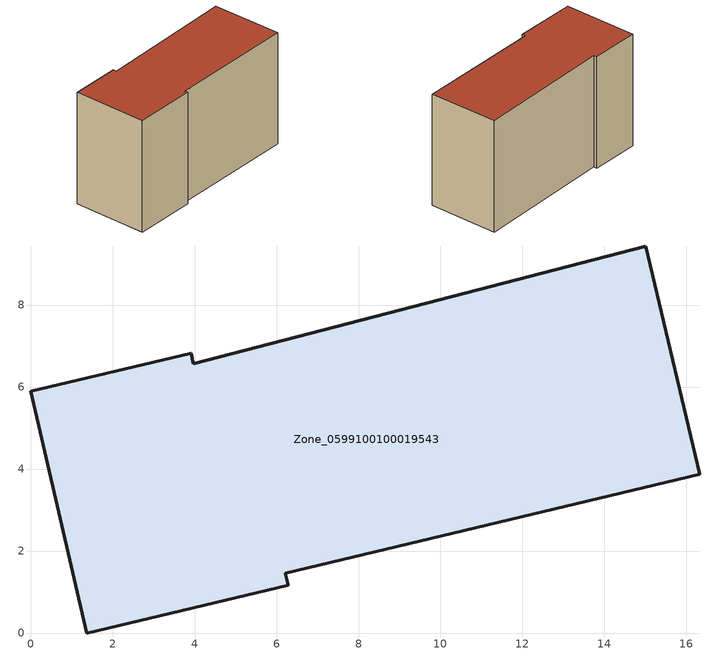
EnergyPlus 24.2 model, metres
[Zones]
Zone_0599100100019543
 floor ground (C_G): 0,5.89 3.92,6.82 3.96,6.56 15,9.44 16.33,3.87 6.22,1.46 6.29,1.17 1.37,0 z3.62
 wall outside (C_F): 1.37,0 6.29,1.17 6.22,1.46 16.33,3.87 15,9.44 3.96,6.56 3.92,6.82 0,5.89 1.37,0 z3.62:12.86
 roof outside (C_R): 16.33,3.87 15,9.44 3.96,6.56 3.92,6.82 0,5.89 1.37,0 6.29,1.17 6.22,1.46 z12.86
[BUILDING]
Pand.0599100100019543: North Axis=0; Terrain=City; Loads Convergence Tolerance Value=0.04; Temperature Convergence Tolerance Value=0.4; Solar Distribution=FullExterior; Maximum Number of Warmup Days=25; Minimum Number of Warmup Days=1
[Site:Location]
Rotterdam.The.Hague.AP_ZH_NLD Design_Conditions: Latitude=51.96; Longitude=4.45; Time Zone=1; Elevation=-4.5
[SITE:GROUNDTEMPERATURE:BUILDINGSURFACE]
18, 18, 18, 18, 18, 18, 18, 18, 18, 18, 18, 18
[MATERIAL] Thermal Absorptance=0.9; Solar Absorptance=0.7; Visible Absorptance=0.7
Name | Roughness | Thickness | Conductivity | Density | Specific Heat
G.TC.2015-2018 | MediumSmooth | 0.15 | 0.0428571 | 540 | 1210
F.TC.2015-2018 | Rough | 0.3 | 0.0666667 | 1920 | 840
R.TC.2015-2018 | MediumRough | 0.2 | 0.0333333 | 1500 | 1000
[CONSTRUCTION]
C_G: G.TC.2015-2018
C_F: F.TC.2015-2018
C_R: R.TC.2015-2018
[ZONE]
Zone_0599100100019543: Type=1; Multiplier=1; Ceiling Height=Autocalculate; Volume=Autocalculate; Floor Area=autocalculate; Part of Total Floor Area=Yes
[ZONEINFILTRATION:DESIGNFLOWRATE]
Infil_Zone_0599100100019543: Zone or ZoneList or Space or SpaceList=Zone_0599100100019543; Schedule=AlwaysOn; Design Flow Rate Calculation Method=Flow/Area; Flow Rate per Floor Area=0.0015; Constant Term Coefficient=1; Temperature Term Coefficient=0; Velocity Term Coefficient=0; Velocity Squared Term Coefficient=0
[HVACTEMPLATE:ZONE:IDEALLOADSAIRSYSTEM]
Zone_0599100100019543: Maximum Heating Supply Air Temperature=50; Minimum Cooling Supply Air Temperature=13; Maximum Heating Supply Air Humidity Ratio=0.0156; Minimum Cooling Supply Air Humidity Ratio=0.0077; Heating Limit=NoLimit; Cooling Limit=NoLimit; Dehumidification Control Type=ConstantSensibleHeatRatio; Cooling Sensible Heat Ratio=0.7; Dehumidification Setpoint=60; Humidification Control Type=None; Humidification Setpoint=30; Outdoor Air Method=None; Outdoor Air Flow Rate per Person=0.00944; Outdoor Air Flow Rate per Zone Floor Area=0; Outdoor Air Flow Rate per Zone=0; Demand Controlled Ventilation Type=None; Outdoor Air Economizer Type=NoEconomizer; Heat Recovery Type=None; Sensible Heat Recovery Effectiveness=0.7; Latent Heat Recovery Effectiveness=0.65
[ZONECONTROL:THERMOSTAT]
ThermostatControl_Zone_0599100100019543: Zone or ZoneList=Zone_0599100100019543; Control Type Schedule=DualSetpointControlType; Control 1=Thermostat_Zone_0599100100019543; Temperature Difference Between Cutout And Setpoint=0
[THERMOSTATSETPOINT:DUALSETPOINT]
Thermostat_Zone_0599100100019543: Heating Setpoint Temperature Schedule=HeatingSetpoint_Zone_0599100100019543; Cooling Setpoint Temperature Schedule=CoolingSetpoint_Zone_0599100100019543
[SCHEDULE:COMPACT]
HeatingSetpoint_Zone_0599100100019543: Through: 12/31, For: AllDays, Until: 24:00, 21
CoolingSetpoint_Zone_0599100100019543: Through: 12/31, For: AllDays, Until: 24:00, 24
DualSetpointControlType: Through: 12/31, For: AllDays, Until: 24:00, 4
AlwaysOn: Through: 12/31, For: AllDays, Until: 24:00, 1
